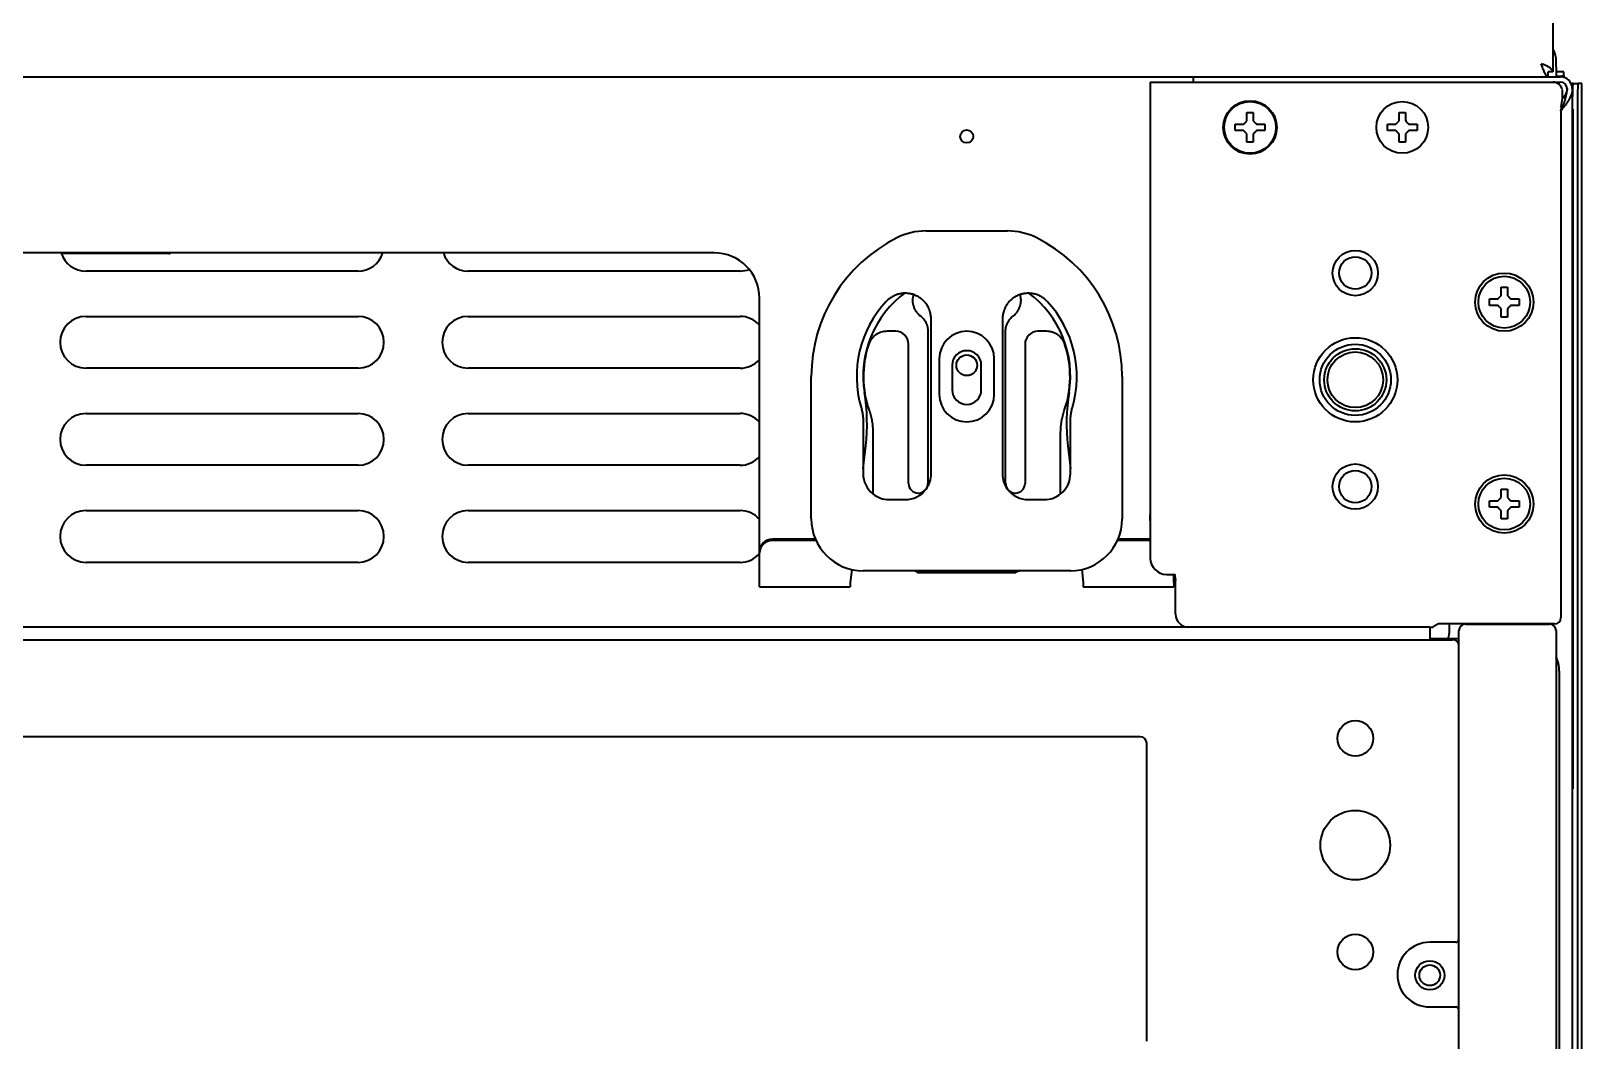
# Model space of a CAD drawing. Extents: x 6569 to 10251, y -294 to 3435.
# Drawn here: x 8832.6 to 9072.1, y 3151.2 to 3307.2 of the extents above; entities that cross this region are included whole.
import ezdxf

# ---------------------------------------------------------------- set-up
doc = ezdxf.new("R2010")
doc.units = 0
doc.header["$LTSCALE"] = 5
doc.layers.add('1', color=7, linetype='CONTINUOUS', true_color=0xffffff)

msp = doc.modelspace()

# ---------------------------------------------------------------- linework, layer by layer
at = {"layer": '1', "color": 7, "linetype": 'Continuous', "lineweight": 35}
for p, q in [((9067.56, 3364.33), (9067.56, 3300.89)), ((9068.01, 3303.16), (9068.06, 3300.13)), ((9067.56, 3300.89), (9066.82, 3300.89)), ((9069.26, 3300.93), (9068.05, 3300.93)), ((9069.26, 3300.93), (9069.26, 3300.93)), ((9069.26, 3300.34), (9069.26, 3300.93)), ((9069.26, 3300.34), (9069.26, 3300.06)), ((8594.07, 3300.13), (9012.06, 3300.13)), ((9005.4, 3299.33), (9068.76, 3299.33)), ((9005.4, 3299.33), (9005.4, 3225.77)), ((9012.06, 3299.33), (9012.06, 3300.13)), ((9012.06, 3300.13), (9014.06, 3300.13)), ((9012.06, 3299.33), (9014.06, 3299.33)), ((9014.06, 3300.13), (9068.76, 3300.13)), ((9068.56, 3298.94), (9068.56, 3299.33)), ((9070.68, 3299.13), (9070.38, 3299.13)), ((9070.56, 3298.33), (9070.56, 2587.93)), ((9070.68, 3299.13), (9071.48, 3299.13)), ((9072.06, 3299.13), (9071.48, 3299.13)), ((9072.06, 3299.13), (9072.06, 3299.13)), ((9072.06, 2505.23), (9072.06, 3299.13)), ((9068.83, 3295.57), (9069.06, 3296.78)), ((9070.58, 3292.62), (9070.58, 3297.13)), ((9071.38, 3297.13), (9071.38, 2507.23)), ((9068.82, 3294.86), (9068.82, 3216.61)), ((9070.6, 3293.13), (9070.6, 3295.13)), ((9070.6, 3295.13), (9070.65, 3295.13)), ((9070.6, 3192.13), (9070.6, 3293.13)), ((9070.65, 3295.13), (9070.65, 3293.13)), ((9070.65, 3293.13), (9070.65, 3192.13)), ((9018.51, 3292.33), (9018.51, 3292.83)), ((9018.51, 3291.83), (9018.51, 3292.33)), ((9023.11, 3292.83), (9023.11, 3292.33)), ((9023.11, 3292.33), (9023.11, 3291.83)), ((9042.01, 3292.33), (9042.01, 3292.83)), ((9042.01, 3291.83), (9042.01, 3292.33)), ((9046.61, 3292.83), (9046.61, 3292.33)), ((9046.61, 3292.33), (9046.61, 3291.83)), ((9070.56, 3292.63), (9070.6, 3292.63)), ((8970.76, 3276.33), (8983.37, 3276.33)), ((8938.06, 3272.95), (8668.06, 3272.95)), ((8849.84, 3272.83), (8837.28, 3272.83)), ((8853.84, 3272.83), (8849.84, 3272.83)), ((8883.06, 3270.13), (8841.06, 3270.13)), ((8942.06, 3270.13), (8900.06, 3270.13)), ((8945.06, 3230.05), (8945.06, 3265.95)), ((9057.76, 3265.33), (9057.76, 3265.83)), ((9057.76, 3264.83), (9057.76, 3265.33)), ((9062.36, 3265.83), (9062.36, 3265.33)), ((9062.36, 3265.33), (9062.36, 3264.83)), ((8841.06, 3263.13), (8883.06, 3263.13)), ((8900.06, 3263.13), (8942.06, 3263.13)), ((8971.56, 3238.83), (8971.56, 3262.7)), ((8982.56, 3262.7), (8982.56, 3238.83)), ((8966.07, 3260.83), (8964.75, 3260.83)), ((8971.06, 3260.83), (8971.06, 3237.33)), ((8983.06, 3237.33), (8983.06, 3260.83)), ((8989.38, 3260.83), (8988.06, 3260.83)), ((8968.06, 3237.33), (8968.06, 3258.83)), ((8986.06, 3258.83), (8986.06, 3237.33)), ((8883.06, 3255.13), (8841.06, 3255.13)), ((8942.06, 3255.13), (8900.06, 3255.13)), ((8972.81, 3256.58), (8972.81, 3251.08)), ((8974.81, 3255.58), (8974.81, 3251.78)), ((8979.31, 3251.78), (8979.31, 3255.58)), ((8981.31, 3251.08), (8981.31, 3256.58)), ((8953.06, 3231.83), (8953.06, 3253.83)), ((9001.06, 3253.83), (9001.06, 3231.83)), ((8841.06, 3248.13), (8883.06, 3248.13)), ((8900.06, 3248.13), (8942.06, 3248.13)), ((8961.06, 3246.83), (8961.06, 3238.83)), ((8962.56, 3245.27), (8962.56, 3235.7)), ((8991.56, 3235.7), (8991.56, 3245.27)), ((8993.06, 3238.83), (8993.06, 3246.83)), ((8961.06, 3239.65), (8961.46, 3243.13)), ((8992.66, 3243.13), (8993.06, 3239.65)), ((8883.06, 3240.13), (8841.06, 3240.13)), ((8942.06, 3240.13), (8900.06, 3240.13)), ((8965.06, 3234.83), (8967.56, 3234.83)), ((8986.56, 3234.83), (8989.06, 3234.83)), ((9057.76, 3234.13), (9057.76, 3234.63)), ((9057.76, 3233.63), (9057.76, 3234.13)), ((9062.36, 3234.63), (9062.36, 3234.13)), ((9062.36, 3234.13), (9062.36, 3233.63)), ((8841.06, 3233.13), (8883.06, 3233.13)), ((8900.06, 3233.13), (8942.06, 3233.13)), ((8945.06, 3229.63), (8945.06, 3230.05)), ((8945.06, 3226.78), (8945.06, 3229.63)), ((8953.69, 3228.71), (8947.06, 3228.71)), ((8953.79, 3228.51), (8947.06, 3228.51)), ((9005.4, 3228.51), (9000.34, 3228.51)), ((9005.4, 3228.71), (9000.43, 3228.71)), ((8945.06, 3226.57), (8945.06, 3226.78)), ((8945.06, 3222.03), (8945.06, 3226.57)), ((8883.06, 3225.13), (8841.06, 3225.13)), ((8942.06, 3225.13), (8900.06, 3225.13)), ((8959.3, 3224.02), (8959.06, 3222.03)), ((8993.06, 3223.83), (8961.06, 3223.83)), ((8969.08, 3223.83), (8969.56, 3223.63)), ((8969.46, 3223.53), (8969.46, 3223.67)), ((8984.56, 3223.63), (8984.97, 3223.79)), ((8984.66, 3223.67), (8984.66, 3223.53)), ((8994.83, 3224.02), (8995.06, 3222.03)), ((8945.06, 3221.37), (8945.06, 3222.03)), ((8945.06, 3221.37), (8959.06, 3221.37)), ((8959.06, 3222.03), (8959.06, 3221.37)), ((8984.66, 3223.53), (8969.46, 3223.53)), ((8969.56, 3223.63), (8969.56, 3223.53)), ((8969.56, 3223.63), (8984.56, 3223.63)), ((8984.56, 3223.53), (8984.56, 3223.63)), ((8995.06, 3222.03), (8995.06, 3221.37)), ((8995.06, 3221.37), (9009.06, 3221.37)), ((9007.9, 3223.27), (9009.23, 3223.27)), ((9009.06, 3222.03), (9009.06, 3223.27)), ((9009.06, 3222.03), (9009.06, 3221.37)), ((9009.23, 3223.27), (9009.26, 3223.24)), ((9009.26, 3222.86), (9009.26, 3223.24)), ((9009.26, 3222.86), (9009.31, 3222.33)), ((9009.31, 3217.13), (9009.31, 3222.33)), ((9048.56, 3215.13), (8557.56, 3215.13)), ((9048.56, 3215.13), (9048.56, 3213.33)), ((9049.78, 3215.6), (9049.09, 3215.14)), ((9067.82, 3215.61), (9050.28, 3215.61)), ((9051.56, 3215.61), (9051.56, 3214.13)), ((9053.06, 2588.58), (9053.06, 3214.58)), ((9054.06, 3215.58), (9067.06, 3215.58)), ((9068.06, 3214.58), (9068.06, 2588.58)), ((8554.06, 3213.18), (9052.06, 3213.18)), ((9053.06, 3213.33), (9048.56, 3213.33)), ((9068.56, 3208.33), (9068.56, 2587.43)), ((9003.86, 3198.18), (8602.26, 3198.18)), ((9004.86, 3151.17), (9004.86, 3197.18)), ((9070.6, 3192.63), (9070.56, 3192.63)), ((9070.58, 2507.23), (9070.58, 3192.62)), ((9070.6, 3190.13), (9070.6, 3192.13)), ((9070.65, 3192.13), (9070.65, 3190.13)), ((9070.65, 3190.13), (9070.6, 3190.13)), ((9052.56, 3166.43), (9048.56, 3166.43)), ((9048.56, 3156.43), (9052.56, 3156.43))]:
    msp.add_line(p, q, dxfattribs=at)
for centre, radius in [((9020.81, 3292.33), 4.13), ((9020.81, 3292.33), 4), ((9044.31, 3292.33), 4), ((8977.06, 3290.93), 1), ((9037.06, 3269.83), 3.5), ((9037.06, 3269.83), 2.5), ((9060.06, 3265.33), 4.5), ((9060.06, 3265.33), 4), ((9037.06, 3253.33), 6.5), ((9037.06, 3253.33), 5.5), ((9037.06, 3253.33), 4.8), ((9037.06, 3253.33), 4.3), ((8977.06, 3255.58), 1.6), ((9037.06, 3236.83), 3.5), ((9037.06, 3236.83), 2.5), ((9060.06, 3234.13), 4.5), ((9060.06, 3234.13), 4), ((9037.06, 3197.93), 2.75), ((9037.06, 3181.43), 5.38), ((9037.06, 3164.93), 2.75), ((9048.56, 3161.33), 2.25), ((9048.56, 3161.33), 1.6)]:
    msp.add_circle(centre, radius, dxfattribs=at)
for centre, radius, start, end in [((9066.01, 3303.13), 2, 1, 39.0739), ((9068.76, 3298.33), 1.8, 0, 90), ((9068.76, 3298.33), 1, 0, 90), ((8977.06, 3253.83), 24, 116.7655, 180), ((8970.76, 3266.33), 10, 90, 116.7655), ((8983.37, 3266.33), 10, 63.2345, 90), ((8977.06, 3253.83), 24, 0, 63.2345), ((8841.06, 3274.13), 4, 197.0747, 270), ((8853.84, 3273.33), 0.5, 270, 311.4787), ((8883.06, 3274.13), 4, 270, 342.9253), ((8900.06, 3274.13), 4, 197.0747, 270), ((8938.06, 3265.95), 7, 0, 90), ((8942.06, 3274.13), 4, 270, 290.7449), ((8977.06, 3253.93), 16, 126.2491, 189.2278), ((8977.06, 3253.83), 17, 136.9472, 196.2606), ((8977.06, 3253.93), 16, 350.7722, 53.1121), ((8977.06, 3253.83), 17, 343.7394, 43.0512), ((8841.06, 3259.13), 4, 90, 270), ((8883.06, 3259.13), 4, 270, 90), ((8900.06, 3259.13), 4, 90, 270), ((8942.06, 3259.13), 4, 41.4085, 90), ((8977.06, 3256.58), 4.25, 0, 180), ((8977.06, 3253.83), 15.95, 162.0029, 199.2463), ((8977.06, 3255.58), 2.25, 0, 180), ((8977.06, 3253.83), 15.95, 340.7537, 17.9971), ((8942.06, 3259.13), 4, 270, 318.5915), ((8931.66, 3246.55), 30, 353.4511, 9.2278), ((8977.06, 3251.08), 4.25, 180, 0), ((8977.06, 3251.78), 2.25, 180, 0), ((9022.47, 3246.55), 30, 170.7722, 186.5489), ((8841.06, 3244.13), 4, 90, 270), ((8883.06, 3244.13), 4, 270, 90), ((8900.06, 3244.13), 4, 90, 270), ((8942.06, 3244.13), 4, 41.4085, 90), ((8942.06, 3244.13), 4, 270, 318.5915), ((8841.06, 3229.13), 4, 90, 270), ((8883.06, 3229.13), 4, 270, 90), ((8900.06, 3229.13), 4, 90, 270), ((8942.06, 3229.13), 4, 41.4085, 90), ((8961.06, 3231.83), 8, 180, 270), ((8993.06, 3231.83), 8, 270, 0), ((8942.06, 3229.13), 4, 270, 318.5915), ((9049.56, 3214.13), 2, 336.4214, 0), ((9063.56, 3208.33), 5, 0, 25.8427), ((9048.56, 3161.43), 5, 90, 270)]:
    msp.add_arc(centre, radius, start, end, dxfattribs=at)
for centre, major_axis, ratio, start_param, end_param in [((9067.26, 3300.34), (-2, 0), 0.052336, 1.981169, 3.141593), ((9067.56, 3297.82), (0.95, 1.16), 0.998075, -0.656155, 0.684878), ((9070.68, 3297.13), (0, 2), 0.052336, 0, 1.570796), ((9071.48, 3297.13), (0, 2), 0.052336, 0, 1.570796), ((9068.83, 3294.86), (0, 0.707), 0.006171, 0.032351, 1.576967), ((9069.06, 3298.2), (0, 1.41), 0.006171, 3.173944, 4.446581), ((8966.06, 3258.82), (1.42, 1.42), 0.998783, 5.498396, 7.067974), ((8988.07, 3258.82), (-1.42, 1.42), 0.998783, -0.784789, 0.784789), ((8965.06, 3238.83), (2.83, 2.83), 0.999695, 2.356347, 3.251938), ((8967.56, 3238.83), (-2.83, 2.83), 0.999695, 3.290549, 3.926839), ((8986.56, 3238.83), (2.83, 2.83), 0.999695, 2.356347, 2.992639), ((8989.06, 3238.83), (-2.83, 2.83), 0.999695, 3.197702, 3.926839), ((8965.06, 3238.83), (2.83, 2.83), 0.999695, 3.251938, 3.926839), ((8967.56, 3238.83), (-2.83, 2.83), 0.999695, 2.356347, 3.276261), ((8969.57, 3237.33), (1.06, 1.06), 0.998783, 2.356803, 3.926991), ((8969.56, 3237.33), (-1.06, 1.06), 0.998783, 2.356195, 3.264228), ((8969.56, 3237.33), (-1.06, 1.06), 0.998783, 3.302332, 3.926382), ((8984.57, 3237.33), (1.06, 1.06), 0.998783, 2.356803, 2.980862), ((8984.57, 3237.33), (1.06, 1.06), 0.998783, 3.018958, 3.926991), ((8986.56, 3238.83), (2.83, 2.83), 0.999695, 3.006925, 3.926839), ((8984.56, 3237.33), (-1.06, 1.06), 0.998783, 2.356195, 3.926382), ((8989.06, 3238.83), (-2.83, 2.83), 0.999695, 2.356347, 3.031247), ((9005.38, 3231.55), (0, 1), 0.017455, -1.570796, -0.261799), ((8947.06, 3226.78), (-2, 0), 0.965926, -1.570796, 0), ((8947.06, 3226.57), (-2, 0), 0.965926, -1.570796, 0), ((9007.9, 3225.77), (1.77, 1.77), 0.999695, 2.356347, 3.926839), ((9011.31, 3217.13), (1.41, 1.41), 0.999695, 2.356347, 3.926839), ((9067.82, 3216.61), (-0.447, 0.895), 0.99981, 2.678052, 4.248696), ((9048.09, 3215.14), (-1, 0), 0.017455, 2.064831, 3.115413), ((9050.28, 3215.6), (0.5, 0), 0.017455, 1.570796, 3.115413), ((9054.06, 3214.58), (-0.707, 0.707), 0.999695, -0.785246, 0.785246), ((9067.06, 3214.58), (0.707, 0.707), 0.999695, 5.497939, 7.068431), ((9052.06, 3212.18), (0.708, 0.708), 0.998783, 5.498396, 7.067974), ((9003.86, 3197.18), (0.708, 0.708), 0.998783, 5.498396, 7.067974), ((9052.56, 3166.93), (-0.354, 0.354), 0.998783, 2.356803, 3.926382), ((9052.56, 3155.93), (0.354, 0.354), 0.998783, 5.498396, 7.067974)]:
    msp.add_ellipse(centre, major_axis=major_axis, ratio=ratio, start_param=start_param, end_param=end_param, dxfattribs=at)
for points, knots in [([(9066.82, 3300.14), (9066.78, 3300.16), (9066.73, 3300.18), (9066.64, 3300.26), (9066.6, 3300.3), (9066.51, 3300.42), (9066.47, 3300.49), (9066.38, 3300.65), (9066.34, 3300.73), (9066.25, 3300.92), (9066.2, 3301.02), (9066.12, 3301.23), (9066.07, 3301.34), (9065.98, 3301.57), (9065.94, 3301.69), (9065.85, 3301.92), (9065.81, 3302.04), (9065.76, 3302.16)], [0, 0, 0, 0, 0.125, 0.125, 0.25, 0.25, 0.375, 0.375, 0.5, 0.5, 0.625, 0.625, 0.75, 0.75, 0.875, 0.875, 1, 1, 1, 1]), ([(9068.76, 3294.86), (9068.78, 3294.9), (9068.8, 3294.93), (9068.83, 3295.01), (9068.85, 3295.04), (9068.9, 3295.15), (9068.93, 3295.22), (9069.02, 3295.44), (9069.09, 3295.58), (9069.27, 3296.02), (9069.38, 3296.3), (9069.56, 3296.88), (9069.64, 3297.17), (9069.71, 3297.6), (9069.73, 3297.75), (9069.75, 3297.96), (9069.76, 3298.04), (9069.76, 3298.18), (9069.76, 3298.25), (9069.76, 3298.33)], [0, 0, 0, 0, 0.03125, 0.03125, 0.0625, 0.0625, 0.125, 0.125, 0.25, 0.25, 0.5, 0.5, 0.75, 0.75, 0.875, 0.875, 0.9375, 0.9375, 1, 1, 1, 1]), ([(9070.56, 3298.33), (9070.56, 3298.29), (9070.56, 3298.25), (9070.56, 3298.18), (9070.55, 3298.07), (9070.54, 3297.96), (9070.51, 3297.75), (9070.47, 3297.61), (9070.41, 3297.39), (9070.38, 3297.32), (9070.34, 3297.21), (9070.32, 3297.17), (9070.29, 3297.1), (9070.28, 3297.07), (9070.2, 3296.88), (9070.12, 3296.74), (9069.95, 3296.45), (9069.86, 3296.3), (9069.67, 3296.02), (9069.56, 3295.87), (9069.4, 3295.66), (9069.34, 3295.58), (9069.26, 3295.48), (9069.23, 3295.44), (9069.17, 3295.37), (9069.14, 3295.33), (9069, 3295.15), (9068.88, 3295.01), (9068.76, 3294.86)], [0, 0, 0, 0, 0.03125, 0.03125, 0.0625, 0.125, 0.125, 0.25, 0.25, 0.3125, 0.3125, 0.34375, 0.34375, 0.375, 0.375, 0.5, 0.5, 0.625, 0.625, 0.75, 0.75, 0.8125, 0.8125, 0.84375, 0.84375, 0.875, 0.875, 1, 1, 1, 1]), ([(9069.06, 3297.82), (9069.06, 3297.88), (9069.06, 3297.94), (9069.05, 3298.05), (9069.04, 3298.11), (9069.03, 3298.16)], [0, 0, 0, 0, 0.5, 0.5, 1, 1, 1, 1]), ([(9069.76, 3298.33), (9069.76, 3298.24), (9069.76, 3298.16), (9069.74, 3298.06), (9069.74, 3298.04), (9069.73, 3297.99), (9069.73, 3297.97), (9069.71, 3297.91), (9069.7, 3297.87), (9069.66, 3297.74), (9069.63, 3297.66), (9069.56, 3297.49), (9069.52, 3297.41), (9069.42, 3297.24), (9069.37, 3297.16), (9069.27, 3296.99), (9069.21, 3296.91), (9069.14, 3296.81), (9069.13, 3296.8), (9069.12, 3296.78)], [0, 0, 0, 0, 0.161999, 0.161999, 0.202498, 0.202498, 0.242998, 0.242998, 0.323997, 0.323997, 0.485996, 0.485996, 0.647995, 0.647995, 0.809994, 0.809994, 0.971992, 0.971992, 1, 1, 1, 1]), ([(9021.31, 3294.63), (9021.31, 3294.42), (9021.31, 3294.21), (9021.31, 3293.89), (9021.31, 3293.78), (9021.31, 3293.55), (9021.31, 3293.44), (9021.31, 3293.33)], [0, 0, 0, 0, 0.5, 0.5, 0.75, 0.75, 1, 1, 1, 1]), ([(9044.81, 3294.63), (9044.81, 3294.42), (9044.81, 3294.21), (9044.81, 3293.89), (9044.81, 3293.78), (9044.81, 3293.55), (9044.81, 3293.44), (9044.81, 3293.33)], [0, 0, 0, 0, 0.5, 0.5, 0.75, 0.75, 1, 1, 1, 1]), ([(9018.51, 3292.83), (9018.72, 3292.83), (9018.93, 3292.83), (9019.25, 3292.83), (9019.36, 3292.83), (9019.59, 3292.83), (9019.7, 3292.83), (9019.81, 3292.83)], [0, 0, 0, 0, 0.5, 0.5, 0.75, 0.75, 1, 1, 1, 1]), ([(9020.31, 3290.03), (9020.31, 3290.23), (9020.31, 3290.44), (9020.31, 3290.76), (9020.31, 3290.87), (9020.31, 3291.1), (9020.31, 3291.21), (9020.31, 3291.33)], [0, 0, 0, 0, 0.5, 0.5, 0.75, 0.75, 1, 1, 1, 1]), ([(9023.11, 3291.83), (9022.91, 3291.83), (9022.7, 3291.83), (9022.38, 3291.83), (9022.27, 3291.83), (9022.04, 3291.83), (9021.93, 3291.83), (9021.81, 3291.83)], [0, 0, 0, 0, 0.5, 0.5, 0.75, 0.75, 1, 1, 1, 1]), ([(9042.01, 3292.83), (9042.22, 3292.83), (9042.43, 3292.83), (9042.75, 3292.83), (9042.86, 3292.83), (9043.09, 3292.83), (9043.2, 3292.83), (9043.31, 3292.83)], [0, 0, 0, 0, 0.5, 0.5, 0.75, 0.75, 1, 1, 1, 1]), ([(9043.81, 3290.03), (9043.81, 3290.23), (9043.81, 3290.44), (9043.81, 3290.76), (9043.81, 3290.87), (9043.81, 3291.1), (9043.81, 3291.21), (9043.81, 3291.33)], [0, 0, 0, 0, 0.5, 0.5, 0.75, 0.75, 1, 1, 1, 1]), ([(9046.61, 3291.83), (9046.41, 3291.83), (9046.2, 3291.83), (9045.88, 3291.83), (9045.77, 3291.83), (9045.54, 3291.83), (9045.43, 3291.83), (9045.31, 3291.83)], [0, 0, 0, 0, 0.5, 0.5, 0.75, 0.75, 1, 1, 1, 1]), ([(9060.56, 3267.63), (9060.56, 3267.42), (9060.56, 3267.21), (9060.56, 3266.89), (9060.56, 3266.78), (9060.56, 3266.55), (9060.56, 3266.44), (9060.56, 3266.33)], [0, 0, 0, 0, 0.5, 0.5, 0.75, 0.75, 1, 1, 1, 1]), ([(8968.82, 3266.5), (8968.64, 3266.56), (8968.46, 3266.61), (8968.08, 3266.67), (8967.9, 3266.69), (8967.66, 3266.7), (8967.61, 3266.7), (8967.51, 3266.7), (8967.47, 3266.7), (8967.32, 3266.7), (8967.23, 3266.69), (8966.95, 3266.66), (8966.76, 3266.62), (8966.48, 3266.55), (8966.39, 3266.53), (8966.26, 3266.48), (8966.21, 3266.47), (8966.12, 3266.43), (8966.08, 3266.42), (8965.86, 3266.32), (8965.69, 3266.24), (8965.36, 3266.05), (8965.21, 3265.94), (8965.02, 3265.79), (8964.99, 3265.76), (8964.91, 3265.7), (8964.81, 3265.6), (8964.71, 3265.5), (8964.64, 3265.43)], [0, 0, 0, 0, 0.125, 0.125, 0.25, 0.25, 0.28125, 0.28125, 0.3125, 0.3125, 0.375, 0.375, 0.5, 0.5, 0.5625, 0.5625, 0.59375, 0.59375, 0.625, 0.625, 0.75, 0.75, 0.875, 0.875, 0.90625, 0.90625, 0.9375, 1, 1, 1, 1]), ([(8968.82, 3266.5), (8968.78, 3266.35), (8968.74, 3266.21), (8968.71, 3266.02), (8968.71, 3265.98), (8968.7, 3265.9), (8968.7, 3265.86), (8968.69, 3265.75), (8968.68, 3265.67), (8968.69, 3265.44), (8968.7, 3265.29), (8968.73, 3265.06), (8968.75, 3264.99), (8968.78, 3264.88), (8968.79, 3264.84), (8968.81, 3264.77), (8968.82, 3264.73), (8968.88, 3264.55), (8968.93, 3264.41), (8969.04, 3264.2), (8969.09, 3264.1), (8969.15, 3264), (8969.19, 3263.94), (8969.22, 3263.91), (8969.33, 3263.75), (8969.43, 3263.63), (8969.64, 3263.41), (8969.75, 3263.31), (8969.88, 3263.22)], [0, 0, 0, 0, 0.125, 0.125, 0.15625, 0.15625, 0.1875, 0.1875, 0.25, 0.25, 0.375, 0.375, 0.4375, 0.4375, 0.46875, 0.46875, 0.5, 0.5, 0.625, 0.625, 0.6875, 0.71875, 0.71875, 0.75, 0.75, 0.875, 0.875, 1, 1, 1, 1]), ([(8971.56, 3262.7), (8971.56, 3262.91), (8971.55, 3263.12), (8971.48, 3263.53), (8971.44, 3263.73), (8971.36, 3263.96), (8971.35, 3263.98), (8971.34, 3264.03), (8971.33, 3264.06), (8971.3, 3264.13), (8971.28, 3264.18), (8971.22, 3264.32), (8971.18, 3264.42), (8971.04, 3264.7), (8970.93, 3264.87), (8970.78, 3265.09), (8970.75, 3265.13), (8970.7, 3265.19), (8970.68, 3265.21), (8970.65, 3265.25), (8970.56, 3265.35), (8970.47, 3265.45), (8970.26, 3265.67), (8970.1, 3265.81), (8969.89, 3265.96), (8969.84, 3265.99), (8969.76, 3266.05), (8969.71, 3266.08), (8969.58, 3266.16), (8969.49, 3266.21), (8969.21, 3266.35), (8969.02, 3266.43), (8968.82, 3266.5)], [0, 0, 0, 0, 0.125, 0.125, 0.25, 0.25, 0.265625, 0.265625, 0.28125, 0.28125, 0.3125, 0.3125, 0.375, 0.375, 0.5, 0.5, 0.53125, 0.53125, 0.546875, 0.546875, 0.5625, 0.625, 0.625, 0.75, 0.75, 0.78125, 0.78125, 0.8125, 0.8125, 0.875, 0.875, 1, 1, 1, 1]), ([(8985.31, 3266.5), (8985.11, 3266.43), (8984.92, 3266.35), (8984.64, 3266.21), (8984.55, 3266.16), (8984.42, 3266.08), (8984.37, 3266.05), (8984.28, 3265.99), (8984.24, 3265.96), (8984.03, 3265.81), (8983.87, 3265.67), (8983.65, 3265.45), (8983.57, 3265.35), (8983.48, 3265.25), (8983.45, 3265.21), (8983.43, 3265.19), (8983.38, 3265.13), (8983.35, 3265.09), (8983.2, 3264.87), (8983.09, 3264.7), (8982.95, 3264.42), (8982.91, 3264.32), (8982.85, 3264.18), (8982.83, 3264.13), (8982.8, 3264.06), (8982.79, 3264.03), (8982.77, 3263.98), (8982.77, 3263.96), (8982.69, 3263.73), (8982.65, 3263.53), (8982.58, 3263.12), (8982.56, 3262.91), (8982.56, 3262.7)], [0, 0, 0, 0, 0.125, 0.125, 0.1875, 0.1875, 0.21875, 0.21875, 0.25, 0.25, 0.375, 0.375, 0.4375, 0.453125, 0.453125, 0.46875, 0.46875, 0.5, 0.5, 0.625, 0.625, 0.6875, 0.6875, 0.71875, 0.71875, 0.734375, 0.734375, 0.75, 0.75, 0.875, 0.875, 1, 1, 1, 1]), ([(8984.25, 3263.22), (8984.38, 3263.31), (8984.49, 3263.41), (8984.7, 3263.63), (8984.8, 3263.75), (8984.91, 3263.91), (8984.93, 3263.94), (8984.98, 3264), (8985.04, 3264.1), (8985.09, 3264.2), (8985.19, 3264.41), (8985.25, 3264.55), (8985.31, 3264.73), (8985.32, 3264.77), (8985.34, 3264.84), (8985.35, 3264.88), (8985.38, 3264.99), (8985.39, 3265.06), (8985.43, 3265.29), (8985.44, 3265.44), (8985.44, 3265.67), (8985.44, 3265.75), (8985.43, 3265.86), (8985.43, 3265.9), (8985.42, 3265.98), (8985.42, 3266.02), (8985.39, 3266.21), (8985.35, 3266.35), (8985.31, 3266.5)], [0, 0, 0, 0, 0.125, 0.125, 0.25, 0.25, 0.28125, 0.28125, 0.3125, 0.375, 0.375, 0.5, 0.5, 0.53125, 0.53125, 0.5625, 0.5625, 0.625, 0.625, 0.75, 0.75, 0.8125, 0.8125, 0.84375, 0.84375, 0.875, 0.875, 1, 1, 1, 1]), ([(8989.49, 3265.43), (8989.36, 3265.57), (8989.22, 3265.7), (8988.92, 3265.94), (8988.77, 3266.04), (8988.56, 3266.17), (8988.52, 3266.19), (8988.44, 3266.24), (8988.39, 3266.26), (8988.27, 3266.32), (8988.18, 3266.36), (8987.92, 3266.47), (8987.74, 3266.53), (8987.46, 3266.6), (8987.37, 3266.62), (8987.23, 3266.65), (8987.18, 3266.65), (8987.09, 3266.67), (8987.04, 3266.67), (8986.8, 3266.7), (8986.61, 3266.71), (8986.24, 3266.69), (8986.05, 3266.67), (8985.81, 3266.63), (8985.77, 3266.62), (8985.67, 3266.6), (8985.53, 3266.57), (8985.4, 3266.53), (8985.31, 3266.5)], [0, 0, 0, 0, 0.125, 0.125, 0.25, 0.25, 0.28125, 0.28125, 0.3125, 0.3125, 0.375, 0.375, 0.5, 0.5, 0.5625, 0.5625, 0.59375, 0.59375, 0.625, 0.625, 0.75, 0.75, 0.875, 0.875, 0.90625, 0.90625, 0.9375, 1, 1, 1, 1]), ([(9057.76, 3265.83), (9057.97, 3265.83), (9058.18, 3265.83), (9058.5, 3265.83), (9058.61, 3265.83), (9058.84, 3265.83), (9058.95, 3265.83), (9059.06, 3265.83)], [0, 0, 0, 0, 0.5, 0.5, 0.75, 0.75, 1, 1, 1, 1]), ([(9062.36, 3264.83), (9062.16, 3264.83), (9061.95, 3264.83), (9061.63, 3264.83), (9061.52, 3264.83), (9061.29, 3264.83), (9061.18, 3264.83), (9061.06, 3264.83)], [0, 0, 0, 0, 0.5, 0.5, 0.75, 0.75, 1, 1, 1, 1]), ([(8969.88, 3263.22), (8969.97, 3263.15), (8970.06, 3263.07), (8970.22, 3262.92), (8970.3, 3262.83), (8970.41, 3262.7), (8970.46, 3262.63), (8970.51, 3262.56), (8970.55, 3262.51), (8970.56, 3262.49), (8970.64, 3262.37), (8970.7, 3262.27), (8970.8, 3262.06), (8970.85, 3261.96), (8970.91, 3261.79), (8970.92, 3261.74), (8970.95, 3261.66), (8970.96, 3261.63), (8970.97, 3261.57), (8970.98, 3261.54), (8971.01, 3261.4), (8971.05, 3261.18), (8971.06, 3260.94), (8971.06, 3260.83)], [0, 0, 0, 0, 0.125, 0.125, 0.25, 0.25, 0.3125, 0.34375, 0.34375, 0.375, 0.375, 0.5, 0.5, 0.625, 0.625, 0.6875, 0.6875, 0.71875, 0.71875, 0.75, 0.75, 0.875, 1, 1, 1, 1]), ([(8983.06, 3260.83), (8983.06, 3260.94), (8983.07, 3261.06), (8983.1, 3261.29), (8983.12, 3261.4), (8983.16, 3261.57), (8983.17, 3261.62), (8983.2, 3261.71), (8983.2, 3261.73), (8983.22, 3261.79), (8983.23, 3261.82), (8983.28, 3261.95), (8983.33, 3262.06), (8983.43, 3262.27), (8983.49, 3262.36), (8983.58, 3262.51), (8983.61, 3262.56), (8983.66, 3262.63), (8983.68, 3262.65), (8983.72, 3262.7), (8983.73, 3262.72), (8983.83, 3262.83), (8983.98, 3263), (8984.16, 3263.15), (8984.25, 3263.22)], [0, 0, 0, 0, 0.125, 0.125, 0.25, 0.25, 0.3125, 0.3125, 0.34375, 0.34375, 0.375, 0.375, 0.5, 0.5, 0.625, 0.625, 0.6875, 0.6875, 0.71875, 0.71875, 0.75, 0.75, 0.875, 1, 1, 1, 1]), ([(9059.56, 3263.03), (9059.56, 3263.23), (9059.56, 3263.44), (9059.56, 3263.76), (9059.56, 3263.87), (9059.56, 3264.1), (9059.56, 3264.21), (9059.56, 3264.33)], [0, 0, 0, 0, 0.5, 0.5, 0.75, 0.75, 1, 1, 1, 1]), ([(8964.75, 3260.83), (8964.59, 3260.83), (8964.43, 3260.81), (8964.12, 3260.76), (8963.97, 3260.73), (8963.78, 3260.67), (8963.75, 3260.65), (8963.67, 3260.63), (8963.56, 3260.58), (8963.46, 3260.54), (8963.25, 3260.43), (8963.11, 3260.35), (8962.95, 3260.23), (8962.92, 3260.21), (8962.86, 3260.16), (8962.83, 3260.13), (8962.74, 3260.06), (8962.68, 3260), (8962.52, 3259.84), (8962.41, 3259.72), (8962.3, 3259.56), (8962.28, 3259.53), (8962.23, 3259.46), (8962.21, 3259.43), (8962.15, 3259.33), (8962.11, 3259.26), (8962, 3259.05), (8961.94, 3258.9), (8961.89, 3258.75)], [0, 0, 0, 0, 0.125, 0.125, 0.25, 0.25, 0.28125, 0.28125, 0.3125, 0.375, 0.375, 0.5, 0.5, 0.53125, 0.53125, 0.5625, 0.5625, 0.625, 0.625, 0.75, 0.75, 0.78125, 0.78125, 0.8125, 0.8125, 0.875, 0.875, 1, 1, 1, 1]), ([(8992.23, 3258.75), (8992.19, 3258.9), (8992.12, 3259.05), (8991.98, 3259.33), (8991.9, 3259.46), (8991.79, 3259.62), (8991.76, 3259.65), (8991.71, 3259.71), (8991.64, 3259.81), (8991.56, 3259.89), (8991.39, 3260.06), (8991.27, 3260.16), (8991.12, 3260.28), (8991.08, 3260.3), (8991.02, 3260.34), (8990.98, 3260.36), (8990.88, 3260.42), (8990.81, 3260.46), (8990.61, 3260.57), (8990.46, 3260.63), (8990.27, 3260.69), (8990.24, 3260.7), (8990.16, 3260.72), (8990.12, 3260.73), (8990.01, 3260.76), (8989.93, 3260.78), (8989.7, 3260.81), (8989.54, 3260.83), (8989.38, 3260.83)], [0, 0, 0, 0, 0.125, 0.125, 0.25, 0.25, 0.28125, 0.28125, 0.3125, 0.375, 0.375, 0.5, 0.5, 0.53125, 0.53125, 0.5625, 0.5625, 0.625, 0.625, 0.75, 0.75, 0.78125, 0.78125, 0.8125, 0.8125, 0.875, 0.875, 1, 1, 1, 1]), ([(8962.01, 3248.57), (8962.1, 3248.3), (8962.18, 3248.03), (8962.32, 3247.49), (8962.44, 3246.95), (8962.51, 3246.39), (8962.55, 3245.84), (8962.56, 3245.56), (8962.56, 3245.27)], [0, 0, 0, 0, 0.25, 0.25, 0.5, 0.75, 0.75, 1, 1, 1, 1]), ([(8991.56, 3245.27), (8991.56, 3245.56), (8991.58, 3245.84), (8991.62, 3246.39), (8991.69, 3246.95), (8991.81, 3247.49), (8991.95, 3248.03), (8992.03, 3248.3), (8992.12, 3248.57)], [0, 0, 0, 0, 0.25, 0.25, 0.5, 0.75, 0.75, 1, 1, 1, 1]), ([(8992.05, 3236.16), (8992.02, 3236.13), (8992, 3236.1), (8991.94, 3236.05), (8991.92, 3236.02), (8991.88, 3235.98), (8991.86, 3235.97), (8991.84, 3235.94), (8991.82, 3235.93), (8991.79, 3235.9), (8991.76, 3235.87), (8991.72, 3235.84), (8991.71, 3235.83), (8991.69, 3235.81), (8991.68, 3235.8), (8991.65, 3235.78), (8991.64, 3235.77), (8991.62, 3235.76), (8991.61, 3235.75), (8991.59, 3235.73), (8991.57, 3235.72), (8991.56, 3235.71), (8991.56, 3235.71), (8991.56, 3235.71), (8991.56, 3235.71), (8991.55, 3235.71)], [0, 0, 0, 0, 0.134778, 0.134778, 0.269557, 0.269557, 0.336946, 0.336946, 0.404335, 0.404335, 0.539113, 0.539113, 0.606503, 0.606503, 0.673892, 0.673892, 0.741281, 0.741281, 0.80867, 0.80867, 0.943449, 0.943449, 0.977143, 0.977143, 1, 1, 1, 1]), ([(9060.56, 3236.43), (9060.56, 3236.22), (9060.56, 3236.01), (9060.56, 3235.69), (9060.56, 3235.58), (9060.56, 3235.35), (9060.56, 3235.24), (9060.56, 3235.13)], [0, 0, 0, 0, 0.5, 0.5, 0.75, 0.75, 1, 1, 1, 1]), ([(9057.76, 3234.63), (9057.97, 3234.63), (9058.18, 3234.63), (9058.5, 3234.63), (9058.61, 3234.63), (9058.84, 3234.63), (9058.95, 3234.63), (9059.06, 3234.63)], [0, 0, 0, 0, 0.5, 0.5, 0.75, 0.75, 1, 1, 1, 1]), ([(9062.36, 3233.63), (9062.16, 3233.63), (9061.95, 3233.63), (9061.63, 3233.63), (9061.52, 3233.63), (9061.29, 3233.63), (9061.18, 3233.63), (9061.06, 3233.63)], [0, 0, 0, 0, 0.5, 0.5, 0.75, 0.75, 1, 1, 1, 1]), ([(9059.56, 3231.83), (9059.56, 3232.03), (9059.56, 3232.24), (9059.56, 3232.56), (9059.56, 3232.67), (9059.56, 3232.9), (9059.56, 3233.01), (9059.56, 3233.13)], [0, 0, 0, 0, 0.5, 0.5, 0.75, 0.75, 1, 1, 1, 1]), ([(8984.97, 3223.79), (8984.97, 3223.8), (8984.98, 3223.8), (8985.01, 3223.8), (8985.02, 3223.8), (8985.04, 3223.81), (8985.06, 3223.81), (8985.08, 3223.81), (8985.09, 3223.81), (8985.12, 3223.81), (8985.13, 3223.81), (8985.16, 3223.81), (8985.17, 3223.81), (8985.19, 3223.82), (8985.2, 3223.82), (8985.21, 3223.82)], [0, 0, 0, 0, 0.25, 0.25, 0.375, 0.375, 0.5, 0.5, 0.625, 0.625, 0.75, 0.75, 0.875, 0.875, 1, 1, 1, 1])]:
    msp.add_open_spline(points, degree=3, knots=knots, dxfattribs=at)
for points, degree in [([(9067.56, 3300.89), (9067.56, 3300.93), (9067.55, 3301.01), (9067.51, 3301.12), (9067.43, 3301.24), (9067.33, 3301.35), (9067.2, 3301.46), (9067.04, 3301.57), (9066.86, 3301.68), (9066.67, 3301.78), (9066.46, 3301.88), (9066.23, 3301.98), (9066, 3302.07), (9065.84, 3302.13), (9065.76, 3302.16)], 3), ([(9066.82, 3300.14), (9066.82, 3300.39), (9066.82, 3300.64), (9066.82, 3300.89)], 3), ([(9066.82, 3300.14), (9066.8, 3300.13), (9066.78, 3300.13), (9066.77, 3300.13)], 3), ([(9019.81, 3292.83), (9019.84, 3292.85), (9019.89, 3292.9), (9019.96, 3292.97), (9020.03, 3293.04), (9020.1, 3293.11), (9020.17, 3293.18), (9020.24, 3293.25), (9020.29, 3293.3), (9020.31, 3293.33)], 3), ([(9020.31, 3293.33), (9020.31, 3293.38), (9020.31, 3293.49), (9020.31, 3293.65), (9020.31, 3293.81), (9020.31, 3293.96), (9020.31, 3294.12), (9020.31, 3294.27), (9020.31, 3294.44), (9020.31, 3294.56), (9020.31, 3294.63)], 3), ([(9020.31, 3294.63), (9020.48, 3294.63), (9020.81, 3294.63), (9021.15, 3294.63), (9021.31, 3294.63)], 3), ([(9021.31, 3293.33), (9021.34, 3293.3), (9021.39, 3293.25), (9021.47, 3293.18), (9021.54, 3293.1), (9021.61, 3293.03), (9021.68, 3292.96), (9021.75, 3292.9), (9021.79, 3292.85), (9021.81, 3292.83)], 3), ([(9043.31, 3292.83), (9043.34, 3292.85), (9043.39, 3292.9), (9043.46, 3292.97), (9043.53, 3293.04), (9043.6, 3293.11), (9043.67, 3293.18), (9043.74, 3293.25), (9043.79, 3293.3), (9043.81, 3293.33)], 3), ([(9043.81, 3293.33), (9043.81, 3293.38), (9043.81, 3293.49), (9043.81, 3293.65), (9043.81, 3293.81), (9043.81, 3293.96), (9043.81, 3294.12), (9043.81, 3294.27), (9043.81, 3294.44), (9043.81, 3294.56), (9043.81, 3294.63)], 3), ([(9043.81, 3294.63), (9043.98, 3294.63), (9044.31, 3294.63), (9044.65, 3294.63), (9044.81, 3294.63)], 3), ([(9044.81, 3293.33), (9044.84, 3293.3), (9044.89, 3293.25), (9044.97, 3293.18), (9045.04, 3293.1), (9045.11, 3293.03), (9045.18, 3292.96), (9045.25, 3292.9), (9045.29, 3292.85), (9045.31, 3292.83)], 3), ([(9044.85, 3293.29), (9044.93, 3293.33), (9045.01, 3293.37)], 2), ([(9019.81, 3291.83), (9019.76, 3291.83), (9019.65, 3291.83), (9019.49, 3291.83), (9019.33, 3291.83), (9019.18, 3291.83), (9019.02, 3291.83), (9018.87, 3291.83), (9018.7, 3291.83), (9018.58, 3291.83), (9018.51, 3291.83)], 3), ([(9020.31, 3291.33), (9020.29, 3291.35), (9020.24, 3291.4), (9020.16, 3291.48), (9020.09, 3291.55), (9020.02, 3291.62), (9019.95, 3291.69), (9019.88, 3291.76), (9019.84, 3291.8), (9019.81, 3291.83)], 3), ([(9021.81, 3291.83), (9021.79, 3291.8), (9021.74, 3291.75), (9021.67, 3291.68), (9021.6, 3291.61), (9021.53, 3291.54), (9021.46, 3291.47), (9021.39, 3291.4), (9021.34, 3291.35), (9021.31, 3291.33)], 3), ([(9021.31, 3291.33), (9021.31, 3291.27), (9021.31, 3291.16), (9021.31, 3291), (9021.31, 3290.84), (9021.31, 3290.69), (9021.31, 3290.54), (9021.31, 3290.38), (9021.31, 3290.21), (9021.31, 3290.09), (9021.31, 3290.03)], 3), ([(9021.81, 3292.83), (9021.87, 3292.83), (9021.98, 3292.83), (9022.14, 3292.83), (9022.3, 3292.83), (9022.45, 3292.83), (9022.6, 3292.83), (9022.76, 3292.83), (9022.93, 3292.83), (9023.05, 3292.83), (9023.11, 3292.83)], 3), ([(9043.31, 3291.83), (9043.26, 3291.83), (9043.15, 3291.83), (9042.99, 3291.83), (9042.83, 3291.83), (9042.68, 3291.83), (9042.52, 3291.83), (9042.37, 3291.83), (9042.2, 3291.83), (9042.08, 3291.83), (9042.01, 3291.83)], 3), ([(9043.81, 3291.33), (9043.79, 3291.35), (9043.74, 3291.4), (9043.66, 3291.48), (9043.59, 3291.55), (9043.52, 3291.62), (9043.45, 3291.69), (9043.38, 3291.76), (9043.34, 3291.8), (9043.31, 3291.83)], 3), ([(9045.31, 3291.83), (9045.29, 3291.8), (9045.24, 3291.75), (9045.17, 3291.68), (9045.1, 3291.61), (9045.03, 3291.54), (9044.96, 3291.47), (9044.89, 3291.4), (9044.84, 3291.35), (9044.81, 3291.33)], 3), ([(9044.81, 3291.33), (9044.81, 3291.27), (9044.81, 3291.16), (9044.81, 3291), (9044.81, 3290.84), (9044.81, 3290.69), (9044.81, 3290.54), (9044.81, 3290.38), (9044.81, 3290.21), (9044.81, 3290.09), (9044.81, 3290.03)], 3), ([(9045.31, 3292.83), (9045.37, 3292.83), (9045.48, 3292.83), (9045.64, 3292.83), (9045.8, 3292.83), (9045.95, 3292.83), (9046.1, 3292.83), (9046.26, 3292.83), (9046.43, 3292.83), (9046.55, 3292.83), (9046.61, 3292.83)], 3), ([(9021.31, 3290.03), (9021.15, 3290.03), (9020.81, 3290.03), (9020.48, 3290.03), (9020.31, 3290.03)], 3), ([(9044.81, 3290.03), (9044.65, 3290.03), (9044.31, 3290.03), (9043.98, 3290.03), (9043.81, 3290.03)], 3), ([(9059.56, 3266.33), (9059.56, 3266.38), (9059.56, 3266.49), (9059.56, 3266.65), (9059.56, 3266.81), (9059.56, 3266.96), (9059.56, 3267.12), (9059.56, 3267.27), (9059.56, 3267.44), (9059.56, 3267.56), (9059.56, 3267.63)], 3), ([(9059.56, 3267.63), (9059.73, 3267.63), (9060.06, 3267.63), (9060.4, 3267.63), (9060.56, 3267.63)], 3), ([(9059.06, 3264.83), (9059.01, 3264.83), (9058.9, 3264.83), (9058.74, 3264.83), (9058.58, 3264.83), (9058.43, 3264.83), (9058.27, 3264.83), (9058.12, 3264.83), (9057.95, 3264.83), (9057.83, 3264.83), (9057.76, 3264.83)], 3), ([(9059.06, 3265.83), (9059.09, 3265.85), (9059.14, 3265.9), (9059.21, 3265.97), (9059.28, 3266.04), (9059.35, 3266.11), (9059.42, 3266.18), (9059.49, 3266.25), (9059.54, 3266.3), (9059.56, 3266.33)], 3), ([(9059.56, 3264.33), (9059.54, 3264.35), (9059.49, 3264.4), (9059.41, 3264.48), (9059.34, 3264.55), (9059.27, 3264.62), (9059.2, 3264.69), (9059.13, 3264.76), (9059.09, 3264.8), (9059.06, 3264.83)], 3), ([(9060.56, 3266.33), (9060.59, 3266.3), (9060.64, 3266.25), (9060.72, 3266.18), (9060.79, 3266.1), (9060.86, 3266.03), (9060.93, 3265.96), (9061, 3265.9), (9061.04, 3265.85), (9061.06, 3265.83)], 3), ([(9061.06, 3264.83), (9061.04, 3264.8), (9060.99, 3264.75), (9060.92, 3264.68), (9060.85, 3264.61), (9060.78, 3264.54), (9060.71, 3264.47), (9060.64, 3264.4), (9060.59, 3264.35), (9060.56, 3264.33)], 3), ([(9061.06, 3265.83), (9061.12, 3265.83), (9061.23, 3265.83), (9061.39, 3265.83), (9061.55, 3265.83), (9061.7, 3265.83), (9061.85, 3265.83), (9062.01, 3265.83), (9062.18, 3265.83), (9062.3, 3265.83), (9062.36, 3265.83)], 3), ([(9060.56, 3263.03), (9060.4, 3263.03), (9060.06, 3263.03), (9059.73, 3263.03), (9059.56, 3263.03)], 3), ([(9060.56, 3264.33), (9060.56, 3264.27), (9060.56, 3264.16), (9060.56, 3264), (9060.56, 3263.84), (9060.56, 3263.69), (9060.56, 3263.54), (9060.56, 3263.38), (9060.56, 3263.21), (9060.56, 3263.09), (9060.56, 3263.03)], 3), ([(8960.74, 3249.07), (8960.8, 3248.88), (8960.89, 3248.52), (8960.99, 3247.96), (8961.05, 3247.4), (8961.06, 3247.02), (8961.06, 3246.83)], 3), ([(8993.06, 3246.83), (8993.06, 3247.02), (8993.08, 3247.4), (8993.14, 3247.96), (8993.24, 3248.52), (8993.33, 3248.88), (8993.38, 3249.07)], 3), ([(8970.75, 3236.4), (8970.76, 3236.42), (8970.77, 3236.43), (8970.78, 3236.45)], 3), ([(8983.38, 3236.4), (8983.37, 3236.42), (8983.36, 3236.43), (8983.35, 3236.45)], 3), ([(9059.56, 3235.13), (9059.56, 3235.18), (9059.56, 3235.29), (9059.56, 3235.45), (9059.56, 3235.61), (9059.56, 3235.76), (9059.56, 3235.92), (9059.56, 3236.07), (9059.56, 3236.24), (9059.56, 3236.36), (9059.56, 3236.43)], 3), ([(9059.56, 3236.43), (9059.73, 3236.43), (9060.06, 3236.43), (9060.4, 3236.43), (9060.56, 3236.43)], 3), ([(9059.06, 3233.63), (9059.01, 3233.63), (9058.9, 3233.63), (9058.74, 3233.63), (9058.58, 3233.63), (9058.43, 3233.63), (9058.27, 3233.63), (9058.12, 3233.63), (9057.95, 3233.63), (9057.83, 3233.63), (9057.76, 3233.63)], 3), ([(9059.06, 3234.63), (9059.09, 3234.65), (9059.14, 3234.7), (9059.21, 3234.77), (9059.28, 3234.84), (9059.35, 3234.91), (9059.42, 3234.98), (9059.49, 3235.05), (9059.54, 3235.1), (9059.56, 3235.13)], 3), ([(9059.56, 3233.13), (9059.54, 3233.15), (9059.49, 3233.2), (9059.41, 3233.28), (9059.34, 3233.35), (9059.27, 3233.42), (9059.2, 3233.49), (9059.13, 3233.56), (9059.09, 3233.6), (9059.06, 3233.63)], 3), ([(9060.56, 3235.13), (9060.59, 3235.1), (9060.64, 3235.05), (9060.72, 3234.98), (9060.79, 3234.9), (9060.86, 3234.83), (9060.93, 3234.76), (9061, 3234.7), (9061.04, 3234.65), (9061.06, 3234.63)], 3), ([(9061.06, 3233.63), (9061.04, 3233.6), (9060.99, 3233.55), (9060.92, 3233.48), (9060.85, 3233.41), (9060.78, 3233.34), (9060.71, 3233.27), (9060.64, 3233.2), (9060.59, 3233.15), (9060.56, 3233.13)], 3), ([(9061.06, 3234.63), (9061.12, 3234.63), (9061.23, 3234.63), (9061.39, 3234.63), (9061.55, 3234.63), (9061.7, 3234.63), (9061.85, 3234.63), (9062.01, 3234.63), (9062.18, 3234.63), (9062.3, 3234.63), (9062.36, 3234.63)], 3), ([(9060.56, 3231.83), (9060.4, 3231.83), (9060.06, 3231.83), (9059.73, 3231.83), (9059.56, 3231.83)], 3), ([(9060.56, 3233.13), (9060.56, 3233.07), (9060.56, 3232.96), (9060.56, 3232.8), (9060.56, 3232.64), (9060.56, 3232.49), (9060.56, 3232.34), (9060.56, 3232.18), (9060.56, 3232.01), (9060.56, 3231.89), (9060.56, 3231.83)], 3)]:
    msp.add_open_spline(points, degree=degree, dxfattribs=at)

doc.saveas('drawing.dxf')
